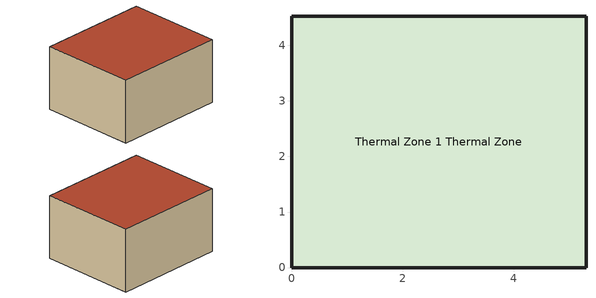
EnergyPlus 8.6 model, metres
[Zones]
Thermal Zone 1 Thermal Zone
 floor ground (Interior Floor): 5.3,4.52 5.3,0 0,0 0,4.52 z0
 wall outside (ASHRAE 189.1-2009 ExtWall Mass ClimateZone 1): 5.3,0 5.3,4.52 0,4.52 0,0 z0:3
 wall outside (ASHRAE 189.1-2009 ExtRoof IEAD ClimateZone 1): 0,0 5.3,0 z0:3
 roof outside (ASHRAE 189.1-2009 ExtRoof IEAD ClimateZone 1): 5.3,0 5.3,4.52 0,4.52 0,0 z3
[Building]
Building 1
[Site:Location]
TAIPEI: Latitude {deg}=25.07; Longitude {deg}=121.55; Time Zone {hr}=8; Elevation {m}=6
[SizingPeriod:DesignDay] Day of Month=21; Dry-Bulb Temperature Range Modifier Type=DefaultMultipliers; Barometric Pressure {Pa}=101253; Rain Indicator=No; Snow Indicator=No; Daylight Saving Time Indicator=No
Name | Month | Day Type | Maximum Dry-Bulb Temperature {C} | Daily Dry-Bulb Temperature Range {deltaC} | Humidity Condition Type | Wetbulb or DewPoint at Maximum Dry-Bulb {C} | Wind Speed {m/s} | Wind Direction {deg} | Solar Model Indicator | ASHRAE Clear Sky Optical Depth for Beam Irradiance (taub) | ASHRAE Clear Sky Optical Depth for Diffuse Irradiance (taud) | Enthalpy at Maximum Dry-Bulb {J/kg} | Sky Clearness
TAIPEI Ann Clg .4% Condns DB=>MWB | 7 | SummerDesignDay | 34.9 | 7.2 | Wetbulb | 26.8 | 5 | 270 | ASHRAETau | 0.538 | 1.93
TAIPEI Ann Clg .4% Condns DP=>MDB | 7 | SummerDesignDay | 30.5 | 7.2 | Dewpoint | 27 | 5 | 270 | ASHRAETau | 0.538 | 1.93
TAIPEI Ann Clg .4% Condns Enth=>MDB | 7 | SummerDesignDay | 32.9 | 7.2 | Enthalpy |  | 5 | 270 | ASHRAETau | 0.538 | 1.93 | 89800
TAIPEI Ann Clg .4% Condns WB=>MDB | 7 | SummerDesignDay | 32.7 | 7.2 | Wetbulb | 28 | 5 | 270 | ASHRAETau | 0.538 | 1.93
TAIPEI Ann Htg 99.6% Condns DB | 1 | WinterDesignDay | 9 | 0 | Wetbulb | 9 | 1.8 | 90 | ASHRAEClearSky |  |  |  | 0
TAIPEI Ann Htg Wind 99.6% Condns WS=>MCDB | 1 | WinterDesignDay | 17.3 | 0 | Wetbulb | 17.3 | 9 | 90 | ASHRAEClearSky |  |  |  | 0
TAIPEI Ann Hum_n 99.6% Condns DP=>MCDB | 1 | WinterDesignDay | 11.4 | 0 | Dewpoint | 3.8 | 1.8 | 90 | ASHRAEClearSky |  |  |  | 0
[Material] Thermal Absorptance=0.9
Name | Roughness | Thickness {m} | Conductivity {W/m-K} | Density {kg/m3} | Specific Heat {J/kg-K} | Solar Absorptance | Visible Absorptance
1/2IN Gypsum | Smooth | 0.0127 | 0.16 | 784.9 | 830 | 0.4 | 0.4
1IN Stucco | Smooth | 0.0253 | 0.6918 | 1858 | 837 | 0.92 | 0.92
8IN Concrete HW | MediumRough | 0.2033 | 1.7296 | 2243 | 837 | 0.65 | 0.65
F16 Acoustic tile | MediumSmooth | 0.0191 | 0.06 | 368 | 590 | 0.3 | 0.3
M11 100mm lightweight concrete | MediumRough | 0.1016 | 0.53 | 1280 | 840 | 0.5 | 0.5
Metal Decking | MediumSmooth | 0.0015 | 45.006 | 7680 | 418.4 | 0.6 | 0.6
Roof Insulation [18] | MediumRough | 0.1693 | 0.049 | 265 | 836.8 | 0.7 | 0.7
Roof Membrane | VeryRough | 0.0095 | 0.16 | 1121.29 | 1460 | 0.7 | 0.7
Wall Insulation [31] | MediumRough | 0.0337 | 0.0432 | 91 | 837 | 0.5 | 0.5
[Material:AirGap]
F05 Ceiling air space resistance: Thermal Resistance {m2-K/W}=0.18
[Construction]
ASHRAE 189.1-2009 ExtRoof IEAD ClimateZone 1: Roof Membrane, Roof Insulation [18], Metal Decking
ASHRAE 189.1-2009 ExtWall Mass ClimateZone 1: 1IN Stucco, 8IN Concrete HW, Wall Insulation [31], 1/2IN Gypsum
Interior Floor: F16 Acoustic tile, F05 Ceiling air space resistance, M11 100mm lightweight concrete
[Zone]
Thermal Zone 1 Thermal Zone
